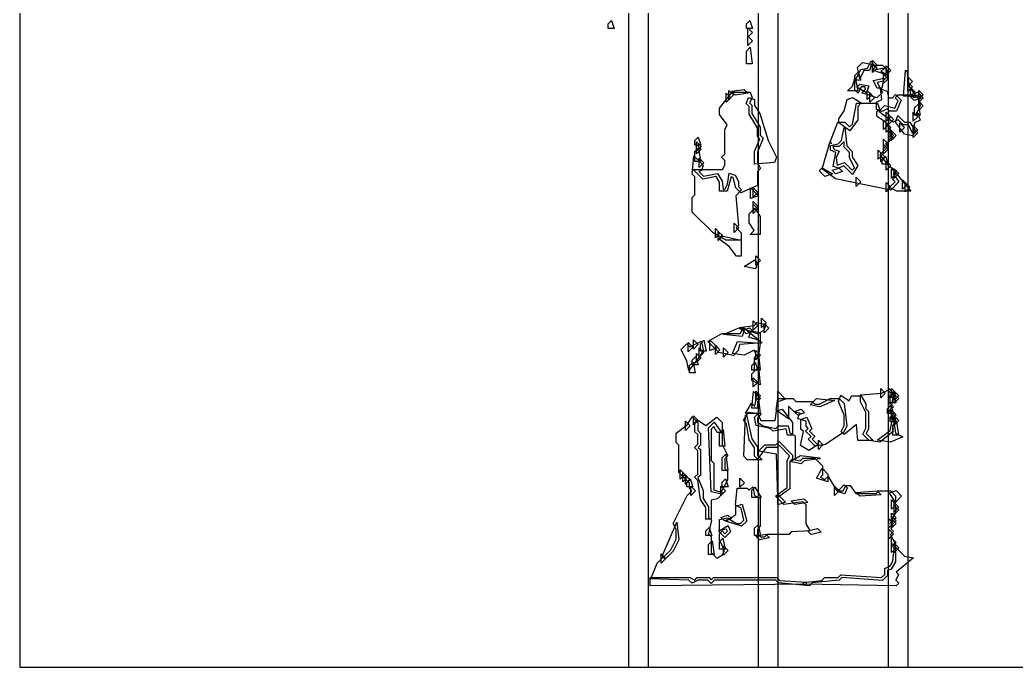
# Model space of a CAD drawing. Header units: millimetres. Extents: x 0 to 289, y 0 to 289.
# Drawn here: x 0 to 177.1, y 0 to 115 of the extents above; entities that cross this region are included whole.
import ezdxf

# ---------------------------------------------------------------- set-up
doc = ezdxf.new("R2010")
doc.units = ezdxf.units.MM
for name, color, linetype in [('CUT_OUTLINE', 5, 'Continuous'), ('CUT_SLOT', 1, 'Continuous'), ('ENG_D', 3, 'Continuous'), ('ENG_K', 2, 'Continuous'), ('ENG_L', 4, 'Continuous')]:
    doc.layers.add(name, color=color, linetype=linetype)

msp = doc.modelspace()

# ---------------------------------------------------------------- linework, layer by layer
at = {"layer": 'CUT_OUTLINE'}
msp.add_lwpolyline([(0, 0), (289.14, 0), (289.14, 289.14), (0, 289.14), (0, 0)], close=True, dxfattribs=at)
at = {"layer": 'CUT_SLOT'}
for points in [[(108.15, 0), (111.71, 0), (111.71, 144.57), (108.15, 144.57), (108.15, 0)], [(131.24, 0), (134.8, 0), (134.8, 144.57), (131.24, 144.57), (131.24, 0)], [(154.33, 0), (157.9, 0), (157.9, 144.57), (154.33, 144.57), (154.33, 0)]]:
    msp.add_lwpolyline(points, close=True, dxfattribs=at)
at = {"layer": 'ENG_D'}
for points in [[(153.34, 106.98), (153.89, 106.43), (153, 105.99), (154.34, 105.09), (153.36, 104.11), (152.39, 103.91), (153.29, 102.11), (152.34, 101.16), (149.66, 102.06), (150.32, 102.71), (150.18, 103.13), (149.54, 103.13), (148.97, 102), (148.42, 102.54), (148.42, 104.15), (149.47, 106.23), (150.67, 106.47), (151.31, 107.76), (151.86, 106.66), (152.18, 106.98), (153.34, 106.98)], [(154.79, 106.02), (153.97, 105.19), (153.97, 106.84), (154.79, 106.02)], [(157.82, 103.27), (157.82, 104.91), (158.64, 104.09), (157.82, 103.27)], [(157.82, 103.95), (158.64, 103.13), (157.82, 102.3), (157.82, 103.95)], [(159.12, 102.16), (158.3, 101.34), (158.3, 102.98), (159.12, 102.16)], [(125.53, 102.02), (126.36, 101.2), (125.53, 100.38), (125.53, 102.02)], [(126.02, 100.86), (126.02, 102.5), (126.84, 101.68), (126.02, 100.86)], [(129.42, 101.99), (127.13, 101.67), (126.47, 102.33), (128.75, 102.66), (129.42, 101.99)], [(134.14, 89.65), (130.59, 89.37), (130.59, 91.61), (131.52, 93.91), (131.08, 94.35), (131.08, 95.83), (129.63, 98.24), (129.63, 99.65), (129.11, 100.17), (129.48, 101.26), (130.59, 100.89), (130.59, 99.83), (131.54, 98.41), (132.99, 93.58), (134.47, 90.61), (134.14, 89.65)], [(156.09, 100.66), (155.55, 101.2), (156.03, 101.68), (158.6, 101.68), (159.72, 101.12), (160, 99.72), (159.18, 98.08), (159.61, 98.51), (160.04, 97.22), (159, 96.7), (158.64, 94.92), (157.91, 96.38), (157, 96.38), (156.09, 97.29), (155.14, 96.82), (152.64, 98.77), (153.65, 99.78), (155.51, 99.31), (156.09, 100.66)], [(158.96, 101.16), (158.34, 101.79), (159.57, 102.2), (160.19, 101.57), (158.96, 101.16)], [(159.75, 100.38), (159.75, 102.02), (160.57, 101.2), (159.75, 100.38)], [(144.03, 93.42), (144.23, 93.01), (144.07, 93.49), (145.37, 96.86), (146.6, 96.86), (147.46, 96), (147.96, 96.5), (148.71, 100.23), (152.45, 100.23), (152.8, 99.21), (152.28, 98.69), (152.28, 97.95), (153.66, 97.03), (154.69, 95.49), (154.69, 94.55), (155.31, 93.93), (153.86, 92.97), (154.31, 92.52), (152.84, 91.06), (154.37, 89.09), (155.8, 88.23), (155.24, 87.67), (156.2, 86.23), (154.77, 84.79), (144.95, 86.76), (142.6, 88.58), (144.03, 93.42)], [(156.37, 95.07), (156.37, 96.72), (157.2, 95.9), (156.37, 95.07)], [(158.78, 94.11), (158.78, 95.76), (159.61, 94.93), (158.78, 94.11)], [(119.99, 93.59), (120.58, 94.17), (121.05, 92.76), (119.99, 92.76), (119.99, 93.59)], [(121.06, 92.04), (120.23, 91.22), (120.23, 92.86), (121.06, 92.04)], [(144.48, 92.52), (144.74, 92), (145.63, 91.7), (145.06, 90.56), (145.25, 89.23), (146.56, 89.67), (147.94, 88.29), (148.37, 88.72), (147.46, 90.54), (147.46, 91.46), (146.5, 92.42), (146.5, 93.39), (145.63, 92.52), (144.48, 92.52)], [(123.22, 77.15), (119.51, 80.86), (119.51, 83.47), (119.99, 83.95), (119.99, 87.12), (119.5, 87.61), (119.8, 90.89), (121.47, 89.22), (121.15, 88.24), (120.68, 88.08), (121.52, 87.24), (123.97, 87.73), (124.8, 86.34), (125.01, 84.89), (125.36, 85.01), (125.78, 85.85), (126.06, 87.78), (127.15, 87.42), (127.7, 86.32), (127.7, 85.4), (128.28, 84.81), (127.23, 83.76), (127.71, 78.46), (127.32, 78.07), (128.18, 77.2), (128.18, 75.9), (125.47, 75.9), (123.22, 77.15)], [(156.23, 87.7), (155.41, 86.88), (155.41, 88.53), (156.23, 87.7)], [(129.87, 85.15), (131.28, 83.74), (129.87, 83.27), (129.87, 85.15)], [(157.68, 85.78), (156.86, 84.95), (156.86, 86.6), (157.68, 85.78)], [(131.18, 81.44), (130.35, 80.62), (130.35, 82.26), (131.18, 81.44)], [(128.03, 59.27), (128.59, 60.37), (131.94, 57.63), (127.9, 57.36), (127.68, 56.26), (126.82, 55.4), (124.21, 55.92), (122.25, 57.88), (124.75, 59.27), (128.03, 59.27)], [(131.09, 59.25), (127.86, 60.33), (130.48, 60.7), (131, 61.22), (132.59, 60.9), (132.24, 59.82), (131.09, 59.25)], [(118.56, 54.38), (117.53, 56.43), (118.55, 57.45), (119.08, 56.92), (121.13, 57.94), (121.45, 56.35), (120.92, 55.29), (118.89, 52.69), (118.56, 54.38)], [(131.66, 55.42), (130.83, 54.6), (130.83, 56.24), (131.66, 55.42)], [(130.11, 52.77), (130.11, 53.59), (130.7, 54.18), (131.17, 52.77), (130.11, 52.77)], [(130.35, 49.78), (130.35, 51.42), (131.18, 50.6), (130.35, 49.78)], [(130.08, 46.02), (130.41, 48.96), (131.66, 47.71), (131.08, 47.13), (131.08, 46.02), (130.08, 46.02)], [(150.96, 40.25), (149.82, 41.4), (150.35, 42.46), (150.35, 45.24), (149.39, 47.17), (149.39, 48.41), (153.18, 48.67), (154.25, 49.21), (155.19, 48.27), (154.7, 45.34), (155.7, 43.32), (155.17, 42.79), (155.17, 41.81), (152.83, 39.99), (150.96, 40.25)], [(155.41, 48.53), (156.23, 47.71), (155.41, 46.88), (155.41, 48.53)], [(139.65, 41.92), (140.13, 42.41), (139.75, 42.79), (139.75, 43.68), (138.2, 44.19), (138.67, 45.12), (137.7, 45.32), (136.62, 46.4), (136.62, 44.11), (134.43, 45.67), (134.72, 47.71), (137.44, 47.71), (137.92, 47.23), (140.81, 47.23), (141.29, 46.74), (142.1, 46.74), (144.03, 47.71), (145.63, 47.71), (146.48, 46.86), (146.98, 42.85), (146.44, 41.76), (143.21, 39.53), (141.35, 39.26), (140.13, 40.48), (140.61, 40.96), (139.65, 41.92)], [(140.48, 24.26), (139.75, 25.47), (139.75, 28.81), (139.18, 29.38), (135.81, 28.9), (134.32, 30.39), (136.38, 31.93), (136.38, 36.68), (136.81, 37.54), (134.93, 39.42), (134.55, 39.03), (132.64, 39.03), (131.1, 36.98), (130.59, 37.49), (130.59, 38.96), (129.64, 40.39), (129.16, 43.25), (128.6, 43.82), (129.51, 45.32), (131.83, 44.99), (131.08, 44.23), (131.08, 43.51), (132.13, 42.88), (134.37, 42.43), (134.83, 42.89), (136.57, 42.89), (136.83, 41.61), (137.82, 41.11), (137.82, 36.82), (138.71, 36.64), (139.17, 37.11), (141.29, 37.11), (142.64, 35.76), (142.64, 34.11), (142.31, 33.78), (143.09, 33.31), (143.65, 33.88), (145.19, 31.32), (146.35, 31.32), (146.83, 32.29), (147.59, 32.29), (148.55, 30.84), (152.18, 30.84), (152.66, 31.32), (154.79, 31.32), (155.65, 30.46), (155.65, 29.3), (155.27, 28.91), (155.65, 28.53), (155.65, 27.41), (154.74, 25.59), (155.27, 25.06), (154.79, 24.58), (155.27, 24.09), (154.74, 23.57), (155.7, 21.64), (155.27, 21.2), (155.65, 20.82), (155.65, 18.73), (154.85, 17.39), (154.21, 17.17), (154.21, 16.28), (153.34, 15.41), (146.11, 15.9), (145.64, 15.43), (140.82, 14.95), (140.32, 14.45), (134.82, 14.95), (134.35, 15.42), (123.46, 15.42), (122.88, 14.84), (122.3, 15.42), (120.53, 15.42), (119.46, 14.89), (118.92, 15.42), (112.17, 15.67), (113.28, 18.45), (115.7, 20.86), (116.62, 22.71), (116.62, 24.52), (116.11, 25.54), (118.59, 30.5), (119.41, 31.32), (119.03, 31.71), (119.03, 32.67), (117.1, 34.6), (117.1, 39.42), (116.62, 39.9), (116.62, 41.56), (118.6, 43.05), (119.46, 44.48), (120.47, 43.47), (120.47, 42.02), (120.96, 41.54), (120.96, 39.42), (120.57, 39.03), (120.96, 38.65), (120.96, 34.11), (120.52, 33.67), (121.44, 31.37), (121.44, 29.95), (122.4, 28.5), (122.4, 26.6), (122.9, 26.1), (122.42, 23.69), (122.88, 23.23), (122.88, 20.34), (123.88, 19.34), (124.87, 19.93), (125.26, 20.72), (124.33, 22.59), (124.33, 23.71), (124.81, 24.19), (125.29, 23.71), (125.74, 24.16), (125.61, 24.54), (124.33, 24.28), (124.33, 26.22), (125.83, 26.52), (127.29, 25.54), (128.08, 25.54), (128.65, 26.1), (128.21, 28.27), (127.21, 28.77), (127.48, 31.81), (129.25, 31.81), (129.63, 31.42), (130.26, 32.05), (130.57, 30.52), (131.56, 30.03), (131.56, 24.96), (131.08, 24.48), (131.08, 23.71), (131.66, 23.13), (132.42, 23.13), (132.9, 23.61), (136.76, 23.61), (137.23, 24.09), (140.48, 24.26)], [(122.4, 42.5), (123.4, 43.5), (124.81, 41.52), (124.81, 39.57), (125.83, 37.54), (125.29, 37.01), (125.29, 35.28), (125.77, 34.8), (125.77, 33.19), (124.45, 30.81), (122.89, 31.12), (122.4, 42.5)], [(156.17, 41.2), (155.17, 41.2), (155.17, 42.99), (155.82, 43.64), (156.17, 41.2)], [(155.41, 20.38), (155.41, 22.03), (156.23, 21.2), (155.41, 20.38)]]:
    msp.add_lwpolyline(points, close=True, dxfattribs=at)
at = {"layer": 'ENG_K'}
for points in [[(104.57, 113.49), (104.57, 114.31), (105.16, 114.9), (105.63, 113.49), (104.57, 113.49)], [(129.15, 113.49), (129.15, 114.31), (129.73, 114.9), (130.2, 113.49), (129.15, 113.49)], [(129.39, 111.94), (129.39, 113.59), (130.21, 112.76), (129.39, 111.94)], [(129.39, 110.49), (129.39, 112.14), (130.21, 111.32), (129.39, 110.49)], [(129.15, 107.22), (129.15, 109.49), (129.81, 110.16), (130.14, 107.22), (129.15, 107.22)], [(149.29, 104.56), (148.88, 106.58), (149.79, 107.48), (151.39, 107.16), (151.01, 106.02), (150.02, 106.02), (149.29, 104.56)], [(151.56, 107.32), (152.38, 106.5), (151.56, 105.68), (151.56, 107.32)], [(153.89, 106.54), (154.35, 105.15), (151.58, 106.08), (153.89, 106.54)], [(147.97, 103.26), (148.48, 104.79), (148.96, 102.4), (147.12, 102.4), (147.97, 103.26)], [(148.42, 104.33), (148.42, 105.15), (149.01, 105.74), (149.48, 104.33), (148.42, 104.33)], [(158.05, 103.21), (159.23, 101.44), (157.08, 101.44), (157.43, 106.01), (157.65, 106.02), (158.05, 103.21)], [(145.53, 96.74), (145.53, 97.42), (146.51, 98.89), (147.02, 100.9), (147.97, 101.22), (149.53, 100.28), (148.91, 99.65), (148.91, 97.27), (147.52, 95.32), (145.53, 96.74)], [(150.59, 102.5), (151.41, 101.68), (150.59, 100.86), (150.59, 102.5)], [(151.07, 100.38), (151.07, 102.02), (151.9, 101.2), (151.07, 100.38)], [(158.34, 101.3), (159.57, 101.71), (160.19, 101.09), (158.96, 100.68), (158.34, 101.3)], [(156.03, 98.03), (157.2, 96.86), (158.2, 96.86), (159.05, 95.44), (158.7, 94.41), (157.2, 94.71), (155.62, 96.82), (156.03, 98.03)], [(158.78, 97), (158.78, 98.65), (159.61, 97.82), (158.78, 97)], [(155.27, 94.45), (154.45, 93.63), (154.45, 95.27), (155.27, 94.45)], [(154.31, 93.01), (153.48, 92.18), (153.48, 93.83), (154.31, 93.01)], [(142.6, 88.73), (144.42, 87.64), (143.06, 87.19), (142.06, 88.19), (142.6, 88.73)], [(149.49, 86.26), (148.66, 85.44), (148.66, 87.08), (149.49, 86.26)], [(158.33, 84.57), (155.84, 84.57), (154.52, 85.23), (155.55, 86.26), (155.14, 86.68), (155.56, 87.95), (158.33, 84.57)], [(154.93, 86.88), (154.93, 88.53), (155.75, 87.7), (154.93, 86.88)], [(153.97, 84.47), (153.97, 86.12), (154.79, 85.3), (153.97, 84.47)], [(130.35, 81.1), (130.35, 82.74), (131.18, 81.92), (130.35, 81.1)], [(123.61, 77.93), (124.43, 77.1), (123.61, 76.28), (123.61, 77.93)], [(126.98, 77.24), (126.98, 78.89), (127.8, 78.07), (126.98, 77.24)], [(124.91, 76.62), (124.09, 75.8), (124.09, 77.44), (124.91, 76.62)], [(126.08, 74.76), (124.2, 76.11), (124.73, 76.65), (128.18, 75.85), (128.18, 73.01), (127.34, 73.01), (126.08, 74.76)], [(130.83, 71.46), (130.83, 73.11), (131.66, 72.28), (130.83, 71.46)], [(131.11, 71.87), (130.75, 70.8), (128.73, 71.21), (130.63, 72.35), (131.11, 71.87)], [(131.8, 62.02), (132.62, 61.2), (131.8, 60.38), (131.8, 62.02)], [(125.08, 59.13), (127.69, 60.25), (128.73, 59.91), (128.35, 58.77), (125.08, 59.13)], [(130.35, 61.54), (131.18, 60.72), (130.35, 59.9), (130.35, 61.54)], [(129.57, 58.64), (129.95, 59.79), (131.56, 59.47), (131.56, 57.97), (129.57, 58.64)], [(118.79, 56.04), (118.79, 57.69), (119.61, 56.86), (118.79, 56.04)], [(119.75, 56.52), (119.75, 58.17), (120.57, 57.35), (119.75, 56.52)], [(130.59, 55.04), (131.26, 55.7), (131.59, 52.77), (130.59, 52.77), (130.59, 55.04)], [(134.69, 47.13), (134.69, 49.01), (136.1, 47.6), (134.69, 47.13)], [(153.82, 48.67), (153, 47.85), (153, 49.49), (153.82, 48.67)], [(154.45, 49.49), (155.27, 48.67), (154.45, 47.85), (154.45, 49.49)], [(154.69, 46.98), (154.69, 48.29), (155.32, 48.92), (155.7, 46.98), (154.69, 46.98)], [(154.21, 45.88), (154.79, 46.47), (155.26, 45.06), (154.21, 45.06), (154.21, 45.88)], [(137.34, 41.2), (136.42, 41.2), (136.19, 42.36), (133.89, 41.9), (133.37, 42.43), (130.87, 42.92), (130.57, 44.41), (131.14, 44.98), (131.71, 43.85), (134.24, 43.85), (134.47, 45.48), (135.5, 45.82), (137.34, 43.45), (137.34, 41.2)], [(139.47, 45.19), (138.24, 44.78), (137.62, 45.4), (138.85, 45.81), (139.47, 45.19)], [(140.81, 40.48), (141.82, 39.47), (140.23, 38.51), (138.76, 39.4), (139.25, 41.85), (138.79, 42.31), (138.79, 44.03), (139.88, 44.39), (140.76, 42.35), (140.33, 41.92), (141.29, 40.96), (140.81, 40.48)], [(155.17, 44.33), (155.24, 44.33), (155.63, 41.6), (156.95, 40.94), (154.72, 39.99), (152.39, 40.32), (154.71, 42.06), (155.17, 44.33)], [(155.75, 43.61), (154.69, 43.61), (154.69, 44.43), (155.28, 45.02), (155.75, 43.61)], [(118.31, 43.71), (119.13, 42.89), (118.31, 42.07), (118.31, 43.71)], [(134.93, 40.1), (137.34, 37.69), (137.34, 37.01), (136.86, 36.52), (136.86, 31.68), (134.7, 30.14), (134.46, 37.86), (131.3, 38.39), (132.42, 39.52), (134.35, 39.52), (134.93, 40.1)], [(141.92, 40.34), (142.74, 39.52), (141.92, 38.69), (141.92, 40.34)], [(136.92, 36.51), (138.73, 37.6), (142.16, 37.21), (142.16, 37.03), (139.38, 36.64), (138.86, 36.12), (136.92, 36.51)], [(117.34, 35.04), (118.16, 34.21), (117.34, 33.39), (117.34, 35.04)], [(118.65, 33.73), (117.82, 32.91), (117.82, 34.56), (118.65, 33.73)], [(118.31, 34.07), (119.13, 33.25), (118.31, 32.43), (118.31, 34.07)], [(141.56, 33.6), (142.59, 35.33), (143.6, 34.31), (143.6, 32.92), (141.56, 33.6)], [(119.6, 32.05), (118.55, 32.05), (118.55, 32.87), (119.13, 33.46), (119.6, 32.05)], [(119.27, 32.15), (120.09, 31.32), (119.27, 30.5), (119.27, 32.15)], [(128.77, 32.77), (127.94, 31.95), (127.94, 33.59), (128.77, 32.77)], [(152.37, 31.33), (153.06, 30.64), (149.3, 30.35), (148.61, 31.04), (152.37, 31.33)], [(155.6, 29.25), (154.57, 30.97), (155.72, 31.36), (156.72, 30.36), (155.6, 29.25)], [(137.07, 29.57), (139.35, 29.89), (140.02, 29.23), (137.74, 28.9), (137.07, 29.57)], [(154.93, 28.09), (154.93, 29.74), (155.75, 28.91), (154.93, 28.09)], [(155.41, 27.61), (155.41, 29.25), (156.23, 28.43), (155.41, 27.61)], [(154.93, 26.84), (155.75, 26.02), (154.93, 25.2), (154.93, 26.84)], [(117.11, 22.6), (116.09, 20.58), (114.69, 19.18), (114.16, 19.7), (116.76, 25.75), (117.11, 22.6)], [(125.91, 25.18), (126.29, 24.03), (125.29, 23.03), (124.18, 24.14), (125.91, 25.18)], [(130.59, 23.37), (130.59, 24.68), (131.22, 25.31), (131.61, 23.37), (130.59, 23.37)], [(154.45, 26.36), (155.27, 25.54), (154.45, 24.72), (154.45, 26.36)], [(133.25, 22.98), (131.48, 22.63), (130.83, 23.28), (132.6, 23.63), (133.25, 22.98)], [(155.27, 23.61), (154.45, 22.79), (154.45, 24.44), (155.27, 23.61)], [(123.05, 22.44), (123.4, 20), (122.4, 20), (122.4, 21.79), (123.05, 22.44)], [(124.33, 20.96), (124.33, 22.27), (124.96, 22.9), (125.35, 20.96), (124.33, 20.96)], [(125.87, 20.72), (125.05, 19.9), (125.05, 21.54), (125.87, 20.72)], [(155.47, 21.49), (157.22, 19.74), (158.84, 19.41), (155.77, 16.85), (156.19, 16.43), (155.7, 15.47), (156.23, 14.94), (155.75, 14.46), (139.28, 14.72), (139.26, 15.05), (142.53, 15.41), (143.02, 15.9), (145.43, 15.9), (145.92, 16.39), (153.15, 15.91), (153.72, 16.48), (153.72, 17.5), (154.75, 18.01), (155.18, 18.86), (155.47, 21.49)], [(154.93, 20.38), (154.93, 22.03), (155.75, 21.2), (154.93, 20.38)], [(114.79, 19.28), (113.97, 18.45), (113.97, 20.1), (114.79, 19.28)], [(112.04, 14.45), (112.04, 15.9), (119.08, 15.9), (119.94, 15.47), (120.37, 15.9), (122.5, 15.9), (122.88, 15.52), (123.27, 15.9), (134.55, 15.9), (135.04, 15.41), (139.75, 15.1), (139.74, 14.71), (112.04, 14.45)]]:
    msp.add_lwpolyline(points, close=True, dxfattribs=at)
at = {"layer": 'ENG_L'}
for points in [[(151.56, 106.16), (151.56, 107.8), (152.38, 106.98), (151.56, 106.16)], [(151.68, 104.26), (153.55, 104.64), (153.2, 102.88), (152.37, 102.88), (151.68, 104.26)], [(153.48, 105.39), (154.31, 104.57), (153.48, 103.75), (153.48, 105.39)], [(150.91, 103.31), (150.48, 102.04), (148.76, 103.08), (149.31, 103.63), (150.91, 103.31)], [(155.65, 101.78), (156.66, 100.77), (155.81, 98.79), (154.59, 98.79), (154.16, 99.22), (153.26, 98.77), (152.28, 99.1), (152.28, 100.38), (153.22, 100.85), (152.95, 102.75), (154.17, 102.35), (154.4, 101.2), (155.07, 101.2), (155.65, 101.78)], [(125.29, 95.47), (125.73, 96.35), (124.33, 98.23), (124.33, 99.36), (126.62, 102.16), (129.8, 102.16), (130.13, 101.18), (129.68, 100.28), (130.11, 99.85), (130.11, 98.37), (131.56, 95.96), (131.56, 94.55), (132.08, 94.03), (131.08, 91.51), (131.08, 89.69), (131.61, 88.62), (131.08, 88.09), (131.08, 85.62), (128.13, 84.28), (127.24, 85.17), (126.78, 87.04), (126.42, 87.15), (125.72, 84.57), (124.33, 84.57), (124.33, 86.19), (123.73, 87.19), (121.36, 86.72), (119.65, 88.43), (124.9, 88.43), (125.29, 89.21), (125.29, 90.01), (124.71, 90.6), (125.29, 91.18), (125.29, 95.47)], [(159.75, 102.5), (160.57, 101.68), (159.75, 100.86), (159.75, 102.5)], [(159.03, 99.37), (159.66, 100), (160.04, 98.07), (159.03, 98.07), (159.03, 99.37)], [(159.75, 100.57), (160.57, 99.75), (159.75, 98.93), (159.75, 100.57)], [(153.97, 98.65), (154.79, 97.82), (153.97, 97), (153.97, 98.65)], [(155.27, 97.34), (154.45, 96.52), (154.45, 98.17), (155.27, 97.34)], [(146.45, 89.1), (145.55, 88.65), (144.53, 88.99), (145.02, 91.43), (144.09, 91.89), (144.09, 92.72), (145.41, 92.99), (146.03, 93.61), (146.49, 95.9), (146.6, 95.89), (146.97, 92.63), (147.94, 91.66), (147.94, 90.67), (148.95, 89.16), (147.99, 87.56), (146.45, 89.1)], [(153.48, 95.56), (153.48, 97.2), (154.31, 96.38), (153.48, 95.56)], [(153.97, 96.72), (154.79, 95.9), (153.97, 95.07), (153.97, 96.72)], [(155.27, 94.93), (154.45, 94.11), (154.45, 95.76), (155.27, 94.93)], [(158.78, 96.24), (159.61, 95.42), (158.78, 94.59), (158.78, 96.24)], [(154.93, 93.63), (154.93, 95.27), (155.75, 94.45), (154.93, 93.63)], [(119.99, 89.87), (119.99, 91.66), (120.64, 92.31), (120.99, 89.87), (119.99, 89.87)], [(120.23, 93.35), (121.06, 92.52), (120.23, 91.7), (120.23, 93.35)], [(154.31, 92.04), (153.48, 91.22), (153.48, 92.86), (154.31, 92.04)], [(120.71, 90.46), (121.54, 89.63), (120.71, 88.81), (120.71, 90.46)], [(152.52, 90.26), (152.52, 91.9), (153.34, 91.08), (152.52, 90.26)], [(153, 91.42), (153.82, 90.6), (153, 89.77), (153, 91.42)], [(153.24, 90.21), (153.83, 90.8), (154.3, 89.39), (153.24, 89.39), (153.24, 90.21)], [(145.6, 88.7), (146.22, 88.08), (144.99, 87.67), (144.36, 88.29), (145.6, 88.7)], [(154.79, 89.15), (153.97, 88.33), (153.97, 89.97), (154.79, 89.15)], [(131.18, 84.33), (130.35, 83.51), (130.35, 85.15), (131.18, 84.33)], [(157.34, 86.12), (158.16, 85.3), (157.34, 84.47), (157.34, 86.12)], [(129.63, 78.96), (129.63, 80.58), (130.64, 81.59), (131.56, 80.06), (131.56, 76.86), (129.77, 76.86), (130.52, 77.62), (129.63, 78.96)], [(129.08, 59.24), (128.46, 59.86), (129.69, 60.27), (130.32, 59.65), (129.08, 59.24)], [(132.28, 59.41), (132.28, 61.06), (133.1, 60.24), (132.28, 59.41)], [(121.54, 55.9), (120.71, 55.08), (120.71, 56.72), (121.54, 55.9)], [(121.59, 58.08), (121.97, 56.14), (120.96, 56.14), (120.96, 57.45), (121.59, 58.08)], [(122.64, 58.17), (124.05, 56.76), (122.64, 56.29), (122.64, 58.17)], [(124.43, 56.38), (123.61, 55.56), (123.61, 57.2), (124.43, 56.38)], [(125.87, 55.9), (125.05, 55.08), (125.05, 56.72), (125.87, 55.9)], [(131.2, 54.86), (130.49, 56.3), (128.71, 55.41), (126.63, 55.71), (127.55, 57.84), (131.59, 57.57), (131.2, 54.86)], [(119.51, 54.55), (120.1, 55.14), (120.57, 53.73), (119.51, 53.73), (119.51, 54.55)], [(120.23, 54.11), (120.23, 55.76), (121.06, 54.94), (120.23, 54.11)], [(119.03, 53.59), (119.66, 54.22), (120.04, 52.29), (119.03, 52.29), (119.03, 53.59)], [(130.11, 52.14), (131.26, 53.29), (131.6, 50.19), (130.11, 50.93), (130.11, 52.14)], [(131.59, 45.06), (128.96, 45.06), (130.06, 46.89), (130.59, 46.36), (130.61, 46.38), (131.07, 48.67), (131.18, 48.67), (131.59, 45.06)], [(130.83, 47.37), (130.83, 49.01), (131.66, 48.19), (130.83, 47.37)], [(145.52, 47.22), (145.89, 48.32), (147.37, 47.34), (147.79, 48.19), (149.52, 48.19), (150.35, 46.81), (150.35, 45.88), (150.83, 45.4), (150.83, 42.35), (150.4, 41.49), (151.66, 40.24), (148.92, 40.24), (148.7, 43.14), (146.48, 41.36), (145.96, 41.88), (146.5, 42.95), (146.5, 44.77), (145.52, 47.22)], [(154.93, 49.49), (155.75, 48.67), (154.93, 47.85), (154.93, 49.49)], [(156.23, 48.19), (155.41, 47.37), (155.41, 49.01), (156.23, 48.19)], [(141.59, 47.72), (144.78, 47.36), (142.18, 46.25), (140.47, 46.6), (141.59, 47.72)], [(155.27, 46.26), (154.45, 45.44), (154.45, 47.08), (155.27, 46.26)], [(119.75, 43.03), (119.75, 44.68), (120.57, 43.85), (119.75, 43.03)], [(119.99, 41.83), (119.99, 43.47), (120.44, 43.92), (121.91, 42.94), (123.87, 44.41), (124.81, 43.47), (124.81, 41.68), (123.95, 41.68), (123.32, 42.74), (122.88, 42.31), (122.88, 36.72), (123.36, 36.24), (123.36, 31.5), (125.02, 30.95), (123.97, 29.9), (122.88, 29.68), (122.88, 26.26), (121.92, 26.26), (121.92, 28.36), (120.97, 29.79), (120.49, 33.14), (119.89, 33.73), (120.47, 34.31), (120.47, 38.45), (119.89, 39.03), (120.47, 39.62), (120.47, 41.34), (119.99, 41.83)], [(129.29, 36.86), (128.66, 37.49), (128.95, 44.8), (129.12, 44.82), (130.1, 40.58), (131.08, 39.11), (131.08, 37.69), (131.9, 36.86), (129.29, 36.86)], [(154.93, 45.64), (155.75, 44.82), (154.93, 43.99), (154.93, 45.64)], [(156.23, 43.85), (155.41, 43.03), (155.41, 44.68), (156.23, 43.85)], [(124.33, 39.27), (124.33, 41.54), (124.99, 42.21), (125.32, 39.27), (124.33, 39.27)], [(125.48, 37.87), (125.8, 34.94), (124.81, 34.94), (124.81, 37.21), (125.48, 37.87)], [(124.57, 30.5), (124.57, 32.15), (125.39, 31.32), (124.57, 30.5)], [(124.81, 32.05), (124.81, 32.87), (125.4, 33.46), (125.87, 32.05), (124.81, 32.05)], [(130.11, 30.12), (130.11, 31.42), (130.64, 31.95), (131.74, 30.12), (130.11, 30.12)], [(145.63, 31.32), (144.81, 30.5), (144.81, 32.15), (145.63, 31.32)], [(146.5, 32.39), (147.01, 31.87), (146.65, 30.78), (145.33, 31.22), (146.5, 32.39)], [(136.1, 29.29), (134.69, 28.82), (134.69, 30.7), (136.1, 29.29)], [(128.25, 25.02), (125.47, 25.95), (127.22, 27.12), (127.22, 28.61), (128.35, 28.98), (129.18, 25.95), (128.25, 25.02)], [(156.23, 27.95), (155.41, 27.13), (155.41, 28.77), (156.23, 27.95)], [(125.23, 25.99), (124.61, 26.61), (125.84, 27.02), (126.46, 26.4), (125.23, 25.99)], [(154.93, 25.68), (154.93, 27.33), (155.75, 26.5), (154.93, 25.68)], [(154.93, 24.72), (154.93, 26.36), (155.75, 25.54), (154.93, 24.72)], [(122.51, 24.78), (122.98, 23.37), (121.92, 23.37), (121.92, 24.19), (122.51, 24.78)], [(142.41, 23.95), (140.63, 23.59), (139.98, 24.24), (141.76, 24.6), (142.41, 23.95)], [(154.93, 22.99), (155.75, 22.17), (154.93, 21.34), (154.93, 22.99)]]:
    msp.add_lwpolyline(points, close=True, dxfattribs=at)

doc.saveas('drawing.dxf')
